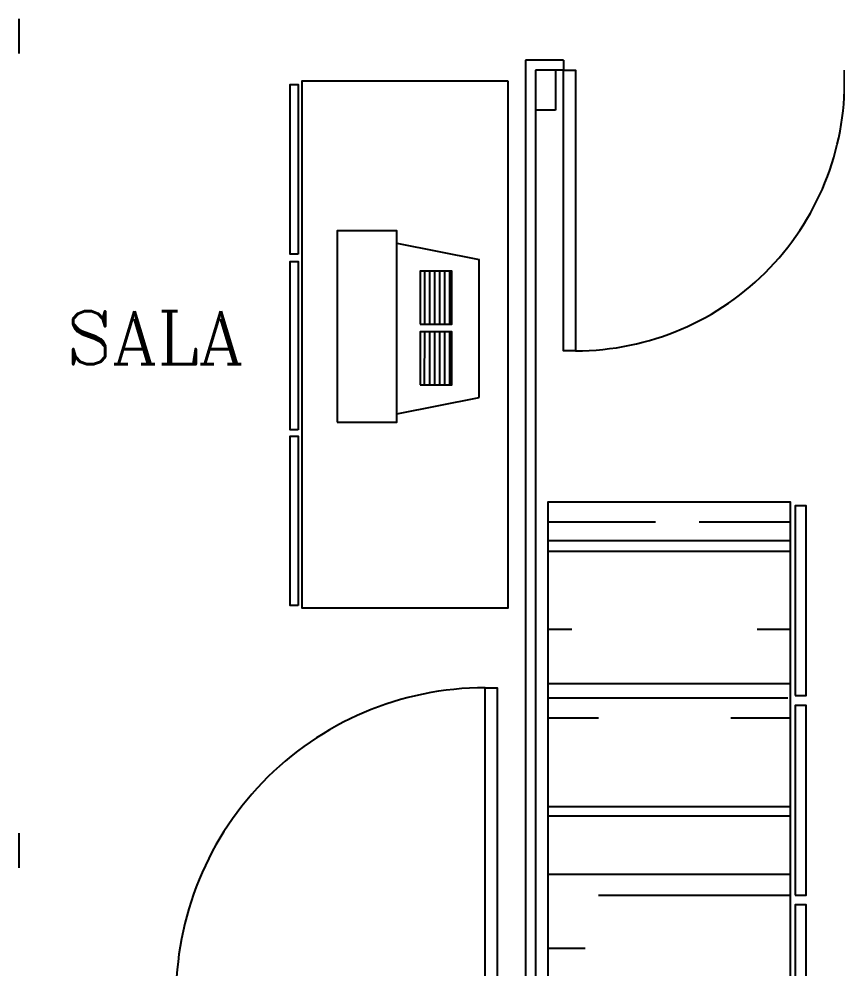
# Model space of a CAD drawing. Extents: x -7 to 226, y -20 to 32.
# Drawn here: x 131.137 to 133.175, y 13.749 to 16.115 of the extents above; entities that cross this region are included whole.
import ezdxf
from ezdxf.enums import TextEntityAlignment as Align

# ---------------------------------------------------------------- set-up
doc = ezdxf.new("R2010")
doc.units = 0
doc.header["$LTSCALE"] = 20
doc.layers.get('0').update_dxf_attribs({"linetype": 'CONTINUOUS'})
for name, color, linetype in [('APARELHOS', 1, 'CONTINUOUS'), ('ARMÁRIOS', 23, 'CONTINUOUS'), ('DIM', 244, 'CONTINUOUS'), ('EQUIPAMENTOS', 1, 'CONTINUOUS'), ('PAREDE', 250, 'CONTINUOUS'), ('PORTA', 1, 'CONTINUOUS'), ('TEXTO', 244, 'CONTINUOUS')]:
    doc.layers.add(name, color=color, linetype=linetype)
doc.styles.add('ROMANC', font='romanc.shx', dxfattribs={"height": 0.08})

# ---------------------------------------------------------------- blocks, each defined once
blk = doc.blocks.new('*X149')
at = {"color": 0}
for p, q in [((9.3208, 5.8875), (9.453, 5.8875)), ((9.3208, 5.875), (9.453, 5.875)), ((9.4722, 5.8875), (9.6044, 5.8875)), ((9.4722, 5.875), (9.6044, 5.875)), ((9.3208, 5.8625), (9.453, 5.8625)), ((9.3208, 5.85), (9.453, 5.85)), ((9.4722, 5.8625), (9.6044, 5.8625)), ((9.4722, 5.85), (9.6044, 5.85)), ((9.3208, 5.8375), (9.453, 5.8375)), ((9.3208, 5.825), (9.453, 5.825)), ((9.4722, 5.8375), (9.6044, 5.8375)), ((9.4722, 5.825), (9.6044, 5.825))]:
    blk.add_line(p, q, dxfattribs=at)
blk = doc.blocks.new('*X48')
at = {"color": 0, "linetype": 'CONTINUOUS'}
for p, q in [((-9.5044, -46.134), (-9.261, -46.134)), ((-9.162, -46.134), (-8.9544, -46.134)), ((-9.5044, -46.176), (-8.9544, -46.176)), ((-9.5044, -46.2), (-8.9544, -46.2)), ((-9.5044, -46.377), (-9.45, -46.377)), ((-9.03, -46.377), (-8.9544, -46.377)), ((-9.5044, -46.5), (-8.9544, -46.5)), ((-9.5044, -46.533), (-8.961, -46.533)), ((-9.5044, -46.578), (-9.39, -46.578)), ((-9.09, -46.578), (-8.9544, -46.578)), ((-9.5044, -46.779), (-8.9544, -46.779)), ((-9.5044, -46.8), (-8.9544, -46.8)), ((-9.5044, -46.932), (-8.9544, -46.932)), ((-9.39, -46.98), (-8.9544, -46.98)), ((-9.5044, -47.1), (-9.42, -47.1)), ((-9.45, -47.181), (-8.9544, -47.181)), ((-9.5044, -47.331), (-9.486, -47.331)), ((-9.261, -47.331), (-8.9544, -47.331)), ((-9.5044, -47.382), (-8.9544, -47.382)), ((-9.48, -47.4), (-8.9544, -47.4))]:
    blk.add_line(p, q, dxfattribs=at)

msp = doc.modelspace()

# ---------------------------------------------------------------- linework, layer by layer
at = {"color": 40, "ltscale": 0.2}
for p, q in [((131.1369, 16.1154), (131.1369, 16.0291)), ((131.1369, 14.0853), (131.1369, 13.9991))]:
    msp.add_line(p, q, dxfattribs=at)
at = {"layer": 'APARELHOS', "color": 32, "linetype": 'CONTINUOUS'}
for points in [[(131.8329, 15.5289), (131.8123, 15.5289), (131.8123, 15.9523), (131.8329, 15.9523)], [(132.3557, 15.9607), (131.8418, 15.9607), (131.8418, 14.6471), (132.3557, 14.6471)], [(131.8329, 15.0911), (131.8123, 15.0911), (131.8123, 15.5109), (131.8329, 15.5109)], [(131.8329, 14.6532), (131.8123, 14.6532), (131.8123, 15.0757), (131.8329, 15.0757)]]:
    msp.add_lwpolyline(points, close=True, dxfattribs=at)
at = {"layer": 'ARMÁRIOS', "color": 32, "linetype": 'CONTINUOUS'}
for points in [[(132.4549, 13.4249), (133.0599, 13.4249), (133.0599, 14.9109), (132.4549, 14.9109)], [(133.0712, 14.4287), (133.0987, 14.4287), (133.0987, 14.9017), (133.0712, 14.9017)], [(133.0712, 13.9311), (133.0987, 13.9311), (133.0987, 14.4041), (133.0712, 14.4041)], [(133.0712, 13.4337), (133.0987, 13.4337), (133.0987, 13.9067), (133.0712, 13.9067)]]:
    msp.add_lwpolyline(points, close=True, dxfattribs=at)
at = {"layer": 'EQUIPAMENTOS', "color": 252, "ltscale": 0.2}
for p, q in [((132.0787, 15.5568), (132.2836, 15.5157)), ((132.2835, 15.1721), (132.2836, 15.5157)), ((132.0787, 15.1311), (132.2835, 15.1721))]:
    msp.add_line(p, q, dxfattribs=at)
for points in [[(131.9302, 15.1106), (132.0787, 15.1106), (132.0787, 15.5875), (131.9302, 15.5875)], [(132.1366, 15.3546), (132.2153, 15.3546), (132.2154, 15.4868), (132.1366, 15.4868)], [(132.1365, 15.2032), (132.2153, 15.2032), (132.2153, 15.3354), (132.1366, 15.3354)]]:
    msp.add_lwpolyline(points, close=True, dxfattribs=at)
at = {"layer": 'PAREDE'}
for p, q in [((132.3988, 16.0131), (132.3988, 13.6481)), ((132.4938, 16.0131), (132.4938, 15.9881)), ((132.4238, 15.9881), (132.4238, 13.3481))]:
    msp.add_line(p, q, dxfattribs=at)
at = {"layer": 'PAREDE', "color": 250}
for p, q in [((132.4938, 16.0131), (132.3988, 16.0131)), ((132.4938, 15.9881), (132.4238, 15.9881))]:
    msp.add_line(p, q, dxfattribs=at)
at = {"layer": 'PAREDE', "color": 250, "linetype": 'CONTINUOUS'}
for p, q in [((132.4738, 15.9881), (132.4738, 15.8881)), ((132.4738, 15.8881), (132.4238, 15.8881))]:
    msp.add_line(p, q, dxfattribs=at)
at = {"layer": 'PORTA', "color": 30}
for points in [[(132.4938, 15.9881), (132.5238, 15.9881), (132.5238, 15.2881), (132.4938, 15.2881)], [(132.3288, 13.6481), (132.2988, 13.6481), (132.2988, 14.4481), (132.3288, 14.4481)]]:
    msp.add_lwpolyline(points, close=True, dxfattribs=at)
for centre, radius, start, end in [((132.5238, 15.9587), 0.6706, 270, 2.5089), ((132.2988, 13.6775), 0.7706, 90, 182.1894)]:
    msp.add_arc(centre, radius, start, end, dxfattribs=at)

# ---------------------------------------------------------------- block references
at = {"layer": 'DIM', "color": 32, "linetype": 'CONTINUOUS', "xscale": 1.1, "yscale": 1.1, "zscale": 1.1}
msp.add_blockref('*X48', (142.9098, 65.609), dxfattribs=at)
at = {"layer": 'EQUIPAMENTOS', "color": 252, "ltscale": 0.2, "rotation": 89.99242671848607}
msp.add_blockref('*X149', (138.0341, 5.8816), dxfattribs=at)

# ---------------------------------------------------------------- texts
at = {"layer": 'TEXTO', "linetype": 'CONTINUOUS', "style": 'ROMANC'}
msp.add_text('SALA', height=0.132, dxfattribs=at).set_placement((131.4757, 15.3206), align=Align.MIDDLE)

doc.saveas('drawing.dxf')
